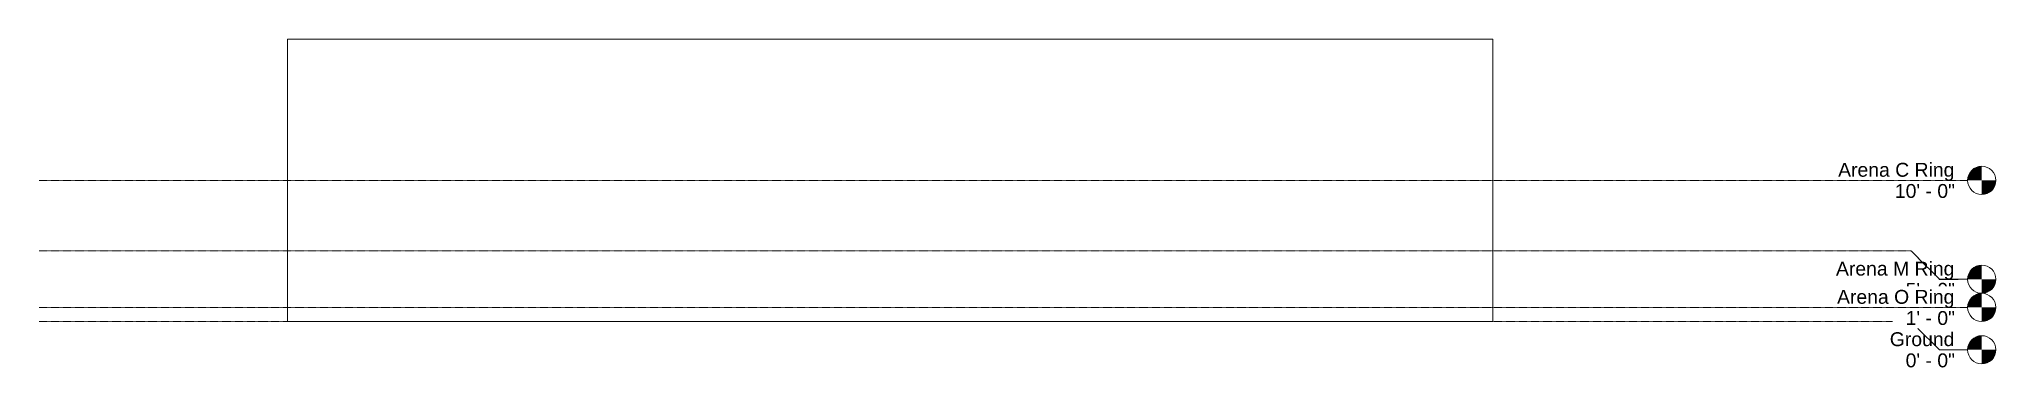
# Model space of a CAD drawing. Header units: inches. Extents: x -755 to 910, y -42 to 240.
import ezdxf

# ---------------------------------------------------------------- set-up
doc = ezdxf.new("R2010")
doc.units = ezdxf.units.IN
doc.header["$MEASUREMENT"] = 0
doc.linetypes.add('Grid Line 1_2_', pattern=[0.875, 0.5, -0.125, 0.125, -0.125])
doc.layers.add('A-FLOR-LEVL', color=6, linetype='Continuous', lineweight=9)
doc.layers.add('A-WALL', color=2, linetype='Continuous', lineweight=13)

# ---------------------------------------------------------------- blocks, each defined once
blk = doc.blocks.new('Level - Level Head - Circle-50818-East')
at = {"layer": 'A-FLOR-LEVL'}
h = blk.add_hatch(color=256, dxfattribs=at)
edge = h.paths.add_edge_path(flags=0)
edge.add_line((898.1, -24), (886.1, -24))
edge.add_arc((898.1, -24), 12, 90, 180, ccw=False)
edge.add_line((898.1, -12), (898.1, -24))
h = blk.add_hatch(color=256, dxfattribs=at)
edge = h.paths.add_edge_path(flags=0)
edge.add_line((898.1, -36), (898.1, -24))
edge.add_line((898.1, -24), (910.1, -24))
edge.add_arc((898.1, -24), 12, 270, 360, ccw=False)
blk.add_circle((898.1, -24), 12, dxfattribs=at)

msp = doc.modelspace()

# ---------------------------------------------------------------- linework, layer by layer
at = {"layer": 'A-WALL'}
for p, q in [((481.9, 240), (-544.1, 240)), ((-544.1, 240), (-544.1, 0)), ((481.9, 240), (481.9, 0)), ((-544.1, 0), (481.9, 0))]:
    msp.add_line(p, q, dxfattribs=at)

# ---------------------------------------------------------------- block references
at = {"layer": 'A-FLOR-LEVL'}
for p in [(0, 144), (0, 60), (0, 0)]:
    msp.add_blockref('Level - Level Head - Circle-50818-East', p, dxfattribs=at)

# ---------------------------------------------------------------- texts
at = {"layer": 'A-FLOR-LEVL', "char_height": 11.802, "attachment_point": 3, "line_spacing_factor": 0.938532, "bg_fill": 3, "box_fill_scale": 1.25, "bg_fill_color": 0, "bg_fill_transparency": 0}
for s, insert, width in [('\\fArial|b0|i0|c0|p34|;Arena C Ring', (874.8, 134.9), 117.792), ('\\fArial|b0|i0|c0|p34|;Arena M Ring', (874.8, 50.9), 119.952), ('\\fArial|b0|i0|c0|p34|;Ground', (874.8, -9.1), 65.52)]:
    msp.add_mtext(s, dxfattribs=dict(at, insert=insert, width=width))

# ---------------------------------------------------------------- next in the draw order: linework, layer by layer
at = {"layer": 'A-FLOR-LEVL', "linetype": 'Grid Line 1_2_'}
for p, q in [((-755.4, 60), (838.1, 60)), ((-755.4, 0), (838.1, 0))]:
    msp.add_line(p, q, dxfattribs=at)

# ---------------------------------------------------------------- next in the draw order: texts
at = {"layer": 'A-FLOR-LEVL', "char_height": 11.802, "attachment_point": 3, "line_spacing_factor": 0.938532, "bg_fill": 3, "box_fill_scale": 1.25, "bg_fill_color": 0, "bg_fill_transparency": 0}
for s, insert, width in [('\\fArial|b0|i0|c0|p34|;10\' - 0"', (875.3, 116.9), 60.912), ('\\fArial|b0|i0|c0|p34|;5\' - 0"', (875.3, 32.9), 49.968), ('\\fArial|b0|i0|c0|p34|;0\' - 0"', (875.3, -27.1), 49.968)]:
    msp.add_mtext(s, dxfattribs=dict(at, insert=insert, width=width))

# ---------------------------------------------------------------- next in the draw order: linework, layer by layer
at = {"layer": 'A-FLOR-LEVL', "linetype": 'Grid Line 1_2_'}
msp.add_line((-755.4, 120), (886.1, 120), dxfattribs=at)
at = {"layer": 'A-FLOR-LEVL'}
for p, q in [((838.1, 60), (862.1, 36)), ((862.1, 36), (886.1, 36)), ((838.1, 0), (862.1, -24)), ((862.1, -24), (886.1, -24))]:
    msp.add_line(p, q, dxfattribs=at)

# ---------------------------------------------------------------- next in the draw order: block references
msp.add_blockref('Level - Level Head - Circle-50818-East', (0, 36), dxfattribs=at)

# ---------------------------------------------------------------- next in the draw order: texts
at = {"layer": 'A-FLOR-LEVL', "insert": (874.8, 26.9), "char_height": 11.802, "width": 118.944, "attachment_point": 3, "line_spacing_factor": 0.938532, "bg_fill": 3, "box_fill_scale": 1.25, "bg_fill_color": 0, "bg_fill_transparency": 0}
msp.add_mtext('\\fArial|b0|i0|c0|p34|;Arena O Ring', dxfattribs=at)

# ---------------------------------------------------------------- next in the draw order: texts
at = {"layer": 'A-FLOR-LEVL', "insert": (875.3, 8.9), "char_height": 11.802, "width": 49.968, "attachment_point": 3, "line_spacing_factor": 0.938532, "bg_fill": 3, "box_fill_scale": 1.25, "bg_fill_color": 0, "bg_fill_transparency": 0}
msp.add_mtext('\\fArial|b0|i0|c0|p34|;1\' - 0"', dxfattribs=at)

# ---------------------------------------------------------------- next in the draw order: linework, layer by layer
at = {"layer": 'A-FLOR-LEVL', "linetype": 'Grid Line 1_2_'}
msp.add_line((-755.4, 12), (886.1, 12), dxfattribs=at)

doc.saveas('drawing.dxf')
